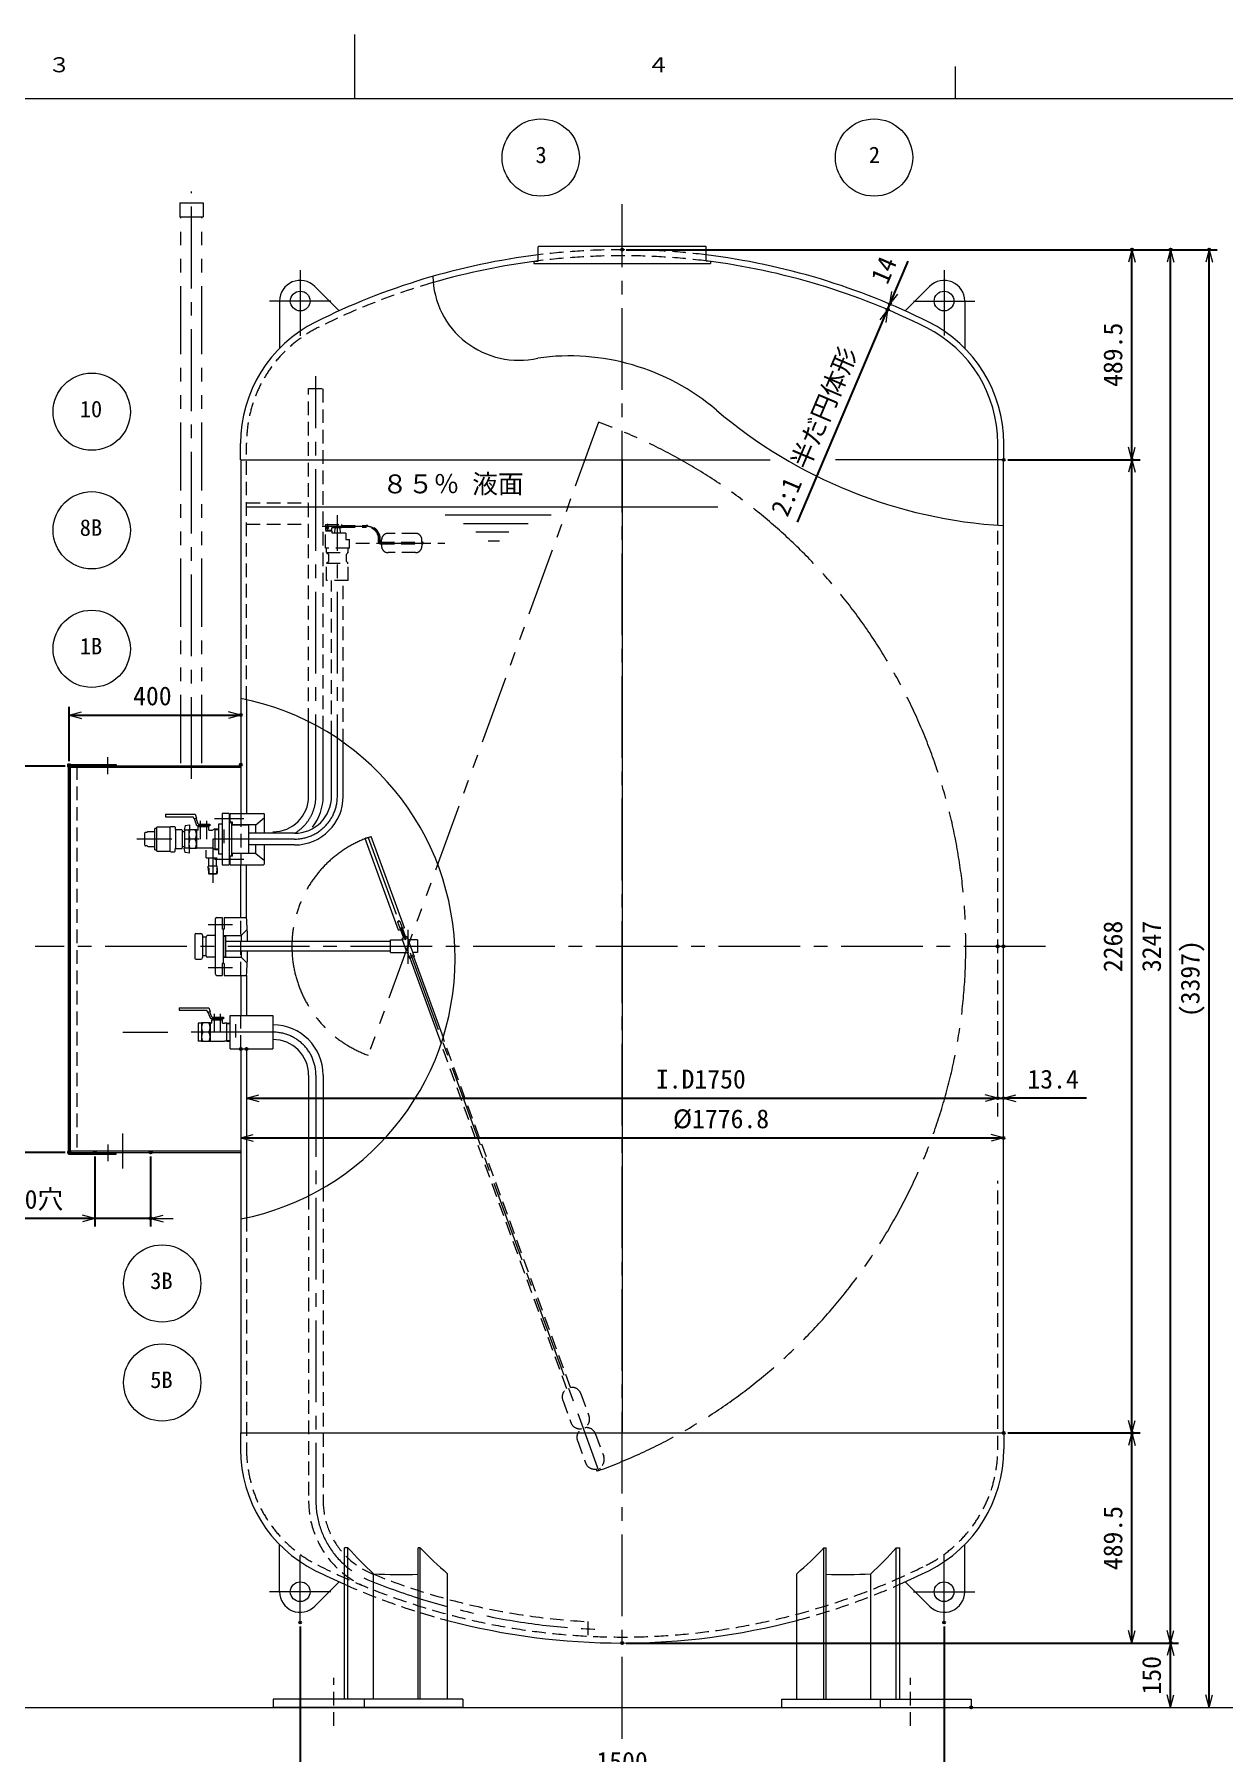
# Model space of a CAD drawing. Units: millimetres at full size. Extents: x -4358 to 4359, y -3075 to 3075.
# Drawn here: x -754 to 2017, y -929 to 3075 of the extents above; entities that cross this region are included whole.
import ezdxf
from ezdxf.enums import TextEntityAlignment as Align

# ---------------------------------------------------------------- set-up
doc = ezdxf.new("R2010")
doc.units = ezdxf.units.MM
doc.header["$LTSCALE"] = 10
doc.header["$PDMODE"] = 32
doc.header["$PDSIZE"] = 5
for name, pattern in [('USER1', [28.575, 19.05, -3.175, 3.175, -3.175]), ('USER2', [4.7625, 3.175, -1.5875]), ('USER3', [31.75, 15.875, -3.175, 3.175, -3.175, 3.175, -3.175])]:
    doc.linetypes.add(name, pattern=pattern)
for name, color, linetype, lineweight in [('0-0_0', 7, 'Continuous', 18), ('0-2_Line', 3, 'Continuous', 18), ('0-3_Center', 2, 'USER1', 18), ('0-4_Hidden', 3, 'USER2', 18), ('0-5_Phantom', 6, 'USER3', 18), ('0-8_Item', 7, 'Continuous', 18)]:
    doc.layers.add(name, color=color, linetype=linetype, lineweight=lineweight)
for name, color, linetype in [('0-1_Defpoints', 7, 'Continuous'), ('0-6_Text', 7, 'Continuous'), ('0-7_Size', 7, 'Continuous')]:
    doc.layers.add(name, color=color, linetype=linetype)
doc.styles.add('ＭＳ ゴシック', font='')
doc.styles.get('ＭＳ ゴシック').set_extended_font_data('MS Gothic')

# ---------------------------------------------------------------- blocks, each defined once
blk = doc.blocks.new('30a')
at = {"layer": '0-0_0'}
for q in [(-3500, 0), (-1931.9, 517.6), (-1931.9, -517.6)]:
    blk.add_line((0, 0), q, dxfattribs=at)
blk = doc.blocks.new('D56')
at = {"layer": '0-1_Defpoints'}
for p in [(3414.07, 4306.01), (3548.32, 4306.01), (3548.32, 3406.01)]:
    blk.add_point(p, dxfattribs=at)
at = {"layer": '0-7_Size'}
for p, q in [((3538.94, 4306.01), (3395.32, 4306.01)), ((3414.07, 3406.02), (3414.07, 4305.99)), ((3538.94, 3406.01), (3395.32, 3406.01))]:
    blk.add_line(p, q, dxfattribs=at)
at = {"layer": '0-7_Size', "xscale": 0.015, "yscale": 0.015}
for p, rotation in [((3414.07, 4306.01), 90), ((3414.07, 3406.01), 270)]:
    blk.add_blockref('30a', p, dxfattribs=dict(at, rotation=rotation))
at = {"layer": '0-7_Size', "style": 'ＭＳ ゴシック'}
blk.add_text('900', height=43.99, rotation=90, dxfattribs=at).set_placement((3404.7, 3811.01), align=Align.BOTTOM_LEFT)
blk = doc.blocks.new('D57')
at = {"layer": '0-1_Defpoints'}
for p in [(3948.32, 4425.18), (3548.32, 4308.51), (3948.32, 4309.41)]:
    blk.add_point(p, dxfattribs=at)
at = {"layer": '0-7_Size'}
for p, q in [((3548.32, 4317.88), (3548.32, 4443.93)), ((3548.33, 4425.18), (3948.3, 4425.18))]:
    blk.add_line(p, q, dxfattribs=at)
at = {"layer": '0-7_Size', "xscale": 0.015, "yscale": 0.015, "rotation": 180}
blk.add_blockref('30a', (3548.32, 4425.18), dxfattribs=at)
at = {"layer": '0-7_Size', "xscale": 0.015, "yscale": 0.015}
blk.add_blockref('30a', (3948.32, 4425.18), dxfattribs=at)
at = {"layer": '0-7_Size', "style": 'ＭＳ ゴシック'}
blk.add_text('400', height=43.99, dxfattribs=at).set_placement((3697.49, 4434.56), align=Align.BOTTOM_LEFT)
blk = doc.blocks.new('D59')
at = {"layer": '0-1_Defpoints'}
for p in [(3608.32, 3406.01), (3738.32, 3406.01), (3738.32, 3252.04)]:
    blk.add_point(p, dxfattribs=at)
at = {"layer": '0-7_Size'}
for p, q in [((3608.32, 3396.63), (3608.32, 3233.29)), ((3738.32, 3396.63), (3738.32, 3233.29)), ((3608.32, 3252.04), (3351.11, 3252.04)), ((3608.3, 3252.04), (3608.29, 3252.04)), ((3608.32, 3252.04), (3608.33, 3252.04)), ((3738.3, 3252.04), (3608.33, 3252.04)), ((3738.32, 3252.04), (3738.3, 3252.04)), ((3738.33, 3252.04), (3738.35, 3252.04))]:
    blk.add_line(p, q, dxfattribs=at)
at = {"layer": '0-7_Size', "xscale": 0.015, "yscale": 0.015}
blk.add_blockref('30a', (3608.32, 3252.04), dxfattribs=at)
at = {"layer": '0-7_Size', "xscale": 0.015, "yscale": 0.015, "rotation": 180}
blk.add_blockref('30a', (3738.32, 3252.04), dxfattribs=at)
at = {"layer": '0-7_Size', "style": 'ＭＳ ゴシック'}
blk.add_text('%%C130穴', height=43.99, dxfattribs=at).set_placement((3340.48, 3261.42), align=Align.BOTTOM_LEFT)
blk = doc.blocks.new('D60')
at = {"layer": '0-1_Defpoints'}
for p in [(5711.72, 3886.01), (3961.72, 3647.01), (5711.72, 3532.13)]:
    blk.add_point(p, dxfattribs=at)
at = {"layer": '0-7_Size'}
blk.add_line((3961.73, 3532.13), (5711.7, 3532.13), dxfattribs=at)
at = {"layer": '0-7_Size', "xscale": 0.015, "yscale": 0.015, "rotation": 180}
blk.add_blockref('30a', (3961.72, 3532.13), dxfattribs=at)
at = {"layer": '0-7_Size', "xscale": 0.015, "yscale": 0.015}
blk.add_blockref('30a', (5711.72, 3532.13), dxfattribs=at)
at = {"layer": '0-7_Size', "style": 'ＭＳ ゴシック'}
blk.add_text('I.D1750', height=43.99, dxfattribs=at).set_placement((4915.3, 3541.5), align=Align.BOTTOM_LEFT)
blk = doc.blocks.new('D61')
at = {"layer": '0-1_Defpoints'}
for p in [(5711.72, 3886.01), (5725.12, 3886.01), (5725.12, 3532.13)]:
    blk.add_point(p, dxfattribs=at)
at = {"layer": '0-7_Size'}
for p, q in [((5711.7, 3532.13), (5711.69, 3532.13)), ((5711.72, 3532.13), (5725.12, 3532.13)), ((5918.22, 3532.13), (5725.12, 3532.13)), ((5725.13, 3532.13), (5725.15, 3532.13))]:
    blk.add_line(p, q, dxfattribs=at)
at = {"layer": '0-7_Size', "xscale": 0.015, "yscale": 0.015}
blk.add_blockref('30a', (5711.72, 3532.13), dxfattribs=at)
at = {"layer": '0-7_Size', "xscale": 0.015, "yscale": 0.015, "rotation": 180}
blk.add_blockref('30a', (5725.12, 3532.13), dxfattribs=at)
at = {"layer": '0-7_Size', "style": 'ＭＳ ゴシック'}
blk.add_text('13.4', height=43.99, dxfattribs=at).set_placement((5780.85, 3541.5), align=Align.BOTTOM_LEFT)
blk = doc.blocks.new('D62')
at = {"layer": '0-1_Defpoints'}
for p in [(5725.12, 3886.01), (3948.32, 3647.01), (5725.12, 3439.61)]:
    blk.add_point(p, dxfattribs=at)
at = {"layer": '0-7_Size'}
blk.add_line((3948.33, 3439.61), (5725.1, 3439.61), dxfattribs=at)
at = {"layer": '0-7_Size', "xscale": 0.015, "yscale": 0.015, "rotation": 180}
blk.add_blockref('30a', (3948.32, 3439.61), dxfattribs=at)
at = {"layer": '0-7_Size', "xscale": 0.015, "yscale": 0.015}
blk.add_blockref('30a', (5725.12, 3439.61), dxfattribs=at)
at = {"layer": '0-7_Size', "style": 'ＭＳ ゴシック'}
blk.add_text('%%C1776.8', height=43.99, dxfattribs=at).set_placement((4955.17, 3448.98), align=Align.BOTTOM_LEFT)
blk = doc.blocks.new('D63')
at = {"layer": '0-1_Defpoints'}
for p in [(5725.72, 2752.01), (6024.39, 2752.01), (4836.72, 2262.51)]:
    blk.add_point(p, dxfattribs=at)
at = {"layer": '0-7_Size'}
for p, q in [((5735.09, 2752.01), (6043.14, 2752.01)), ((6024.39, 2262.52), (6024.39, 2751.99)), ((4846.09, 2262.51), (6043.14, 2262.51))]:
    blk.add_line(p, q, dxfattribs=at)
at = {"layer": '0-7_Size', "xscale": 0.015, "yscale": 0.015}
for p, rotation in [((6024.39, 2752.01), 90), ((6024.39, 2262.51), 270)]:
    blk.add_blockref('30a', p, dxfattribs=dict(at, rotation=rotation))
at = {"layer": '0-7_Size', "style": 'ＭＳ ゴシック'}
blk.add_text('489.5', height=43.99, rotation=90, dxfattribs=at).set_placement((6015.02, 2432.26), align=Align.BOTTOM_LEFT)
blk = doc.blocks.new('D64')
at = {"layer": '0-1_Defpoints'}
for p in [(5725.72, 5020.01), (6024.39, 5020.01), (5725.72, 2752.01)]:
    blk.add_point(p, dxfattribs=at)
at = {"layer": '0-7_Size'}
for p, q in [((5735.09, 5020.01), (6043.14, 5020.01)), ((6024.39, 2752.02), (6024.39, 5019.99)), ((5735.09, 2752.01), (6043.14, 2752.01))]:
    blk.add_line(p, q, dxfattribs=at)
at = {"layer": '0-7_Size', "xscale": 0.015, "yscale": 0.015}
for p, rotation in [((6024.39, 5020.01), 90), ((6024.39, 2752.01), 270)]:
    blk.add_blockref('30a', p, dxfattribs=dict(at, rotation=rotation))
at = {"layer": '0-7_Size', "style": 'ＭＳ ゴシック'}
blk.add_text('2268', height=43.99, rotation=90, dxfattribs=at).set_placement((6015.02, 3826.01), align=Align.BOTTOM_LEFT)
blk = doc.blocks.new('D65')
at = {"layer": '0-1_Defpoints'}
for p in [(4836.72, 5509.51), (6024.39, 5509.51), (5725.72, 5020.01)]:
    blk.add_point(p, dxfattribs=at)
at = {"layer": '0-7_Size'}
for p, q in [((4846.09, 5509.51), (6043.14, 5509.51)), ((6024.39, 5020.02), (6024.39, 5509.49)), ((5735.09, 5020.01), (6043.14, 5020.01))]:
    blk.add_line(p, q, dxfattribs=at)
at = {"layer": '0-7_Size', "xscale": 0.015, "yscale": 0.015}
for p, rotation in [((6024.39, 5509.51), 90), ((6024.39, 5020.01), 270)]:
    blk.add_blockref('30a', p, dxfattribs=dict(at, rotation=rotation))
at = {"layer": '0-7_Size', "style": 'ＭＳ ゴシック'}
blk.add_text('489.5', height=43.99, rotation=90, dxfattribs=at).set_placement((6015.02, 5189.76), align=Align.BOTTOM_LEFT)
blk = doc.blocks.new('D66')
at = {"layer": '0-1_Defpoints'}
for p in [(4836.72, 2262.51), (6114.39, 2262.51), (5649.89, 2112.51)]:
    blk.add_point(p, dxfattribs=at)
at = {"layer": '0-7_Size'}
for p, q in [((4846.09, 2262.51), (6133.14, 2262.51)), ((6114.39, 2112.52), (6114.39, 2262.49))]:
    blk.add_line(p, q, dxfattribs=at)
at = {"layer": '0-7_Size', "xscale": 0.015, "yscale": 0.015}
for p, rotation in [((6114.39, 2262.51), 90), ((6114.39, 2112.51), 270)]:
    blk.add_blockref('30a', p, dxfattribs=dict(at, rotation=rotation))
at = {"layer": '0-7_Size', "style": 'ＭＳ ゴシック'}
blk.add_text('150', height=43.99, rotation=90, dxfattribs=at).set_placement((6105.02, 2142.51), align=Align.BOTTOM_LEFT)
blk = doc.blocks.new('D67')
at = {"layer": '0-1_Defpoints'}
for p in [(4836.72, 5509.51), (6114.39, 5509.51), (4836.72, 2262.51)]:
    blk.add_point(p, dxfattribs=at)
at = {"layer": '0-7_Size'}
for p, q in [((4846.09, 5509.51), (6133.14, 5509.51)), ((6114.39, 2262.52), (6114.39, 5509.49)), ((4846.09, 2262.51), (6133.14, 2262.51))]:
    blk.add_line(p, q, dxfattribs=at)
at = {"layer": '0-7_Size', "xscale": 0.015, "yscale": 0.015}
for p, rotation in [((6114.39, 5509.51), 90), ((6114.39, 2262.51), 270)]:
    blk.add_blockref('30a', p, dxfattribs=dict(at, rotation=rotation))
at = {"layer": '0-7_Size', "style": 'ＭＳ ゴシック'}
blk.add_text('3247', height=43.99, rotation=90, dxfattribs=at).set_placement((6105.02, 3826.01), align=Align.BOTTOM_LEFT)
blk = doc.blocks.new('D68')
at = {"layer": '0-1_Defpoints'}
for p in [(4836.72, 5509.51), (6204.39, 5509.51), (5649.89, 2112.51)]:
    blk.add_point(p, dxfattribs=at)
at = {"layer": '0-7_Size'}
for p, q in [((4846.09, 5509.51), (6223.14, 5509.51)), ((6204.39, 2112.52), (6204.39, 5509.49))]:
    blk.add_line(p, q, dxfattribs=at)
at = {"layer": '0-7_Size', "xscale": 0.015, "yscale": 0.015}
for p, rotation in [((6204.39, 5509.51), 90), ((6204.39, 2112.51), 270)]:
    blk.add_blockref('30a', p, dxfattribs=dict(at, rotation=rotation))
at = {"layer": '0-7_Size', "style": 'ＭＳ ゴシック'}
blk.add_text('(3397)', height=43.99, rotation=90, dxfattribs=at).set_placement((6195.02, 3721.01), align=Align.BOTTOM_LEFT)
blk = doc.blocks.new('D69')
at = {"layer": '0-1_Defpoints'}
for p in [(5455.2, 5369.68), (5460.67, 5382.56), (5460.67, 5382.56)]:
    blk.add_point(p, dxfattribs=at)
at = {"layer": '0-7_Size'}
for p, q in [((5460.67, 5382.58), (5503.3, 5482.99)), ((5455.19, 5369.66), (5455.19, 5369.65)), ((5455.2, 5369.68), (5460.67, 5382.56))]:
    blk.add_line(p, q, dxfattribs=at)
at = {"layer": '0-7_Size', "xscale": 0.015, "yscale": 0.015}
for p, rotation in [((5460.67, 5382.56), 247), ((5455.2, 5369.68), 67)]:
    blk.add_blockref('30a', p, dxfattribs=dict(at, rotation=rotation))
at = {"layer": '0-7_Size', "style": 'ＭＳ ゴシック'}
blk.add_text('14', height=43.99, rotation=67, dxfattribs=at).set_placement((5466.78, 5420.95), align=Align.BOTTOM_LEFT)
blk = doc.blocks.new('D70')
at = {"layer": '0-1_Defpoints'}
for p in [(4086.72, 2310.43), (5586.72, 2310.43), (5586.72, 1942.43)]:
    blk.add_point(p, dxfattribs=at)
at = {"layer": '0-7_Size'}
for p, q in [((4086.72, 2301.05), (4086.72, 1923.68)), ((5586.72, 2301.05), (5586.72, 1923.68)), ((4086.73, 1942.43), (5586.7, 1942.43))]:
    blk.add_line(p, q, dxfattribs=at)
at = {"layer": '0-7_Size', "xscale": 0.015, "yscale": 0.015, "rotation": 180}
blk.add_blockref('30a', (4086.72, 1942.43), dxfattribs=at)
at = {"layer": '0-7_Size', "xscale": 0.015, "yscale": 0.015}
blk.add_blockref('30a', (5586.72, 1942.43), dxfattribs=at)
at = {"layer": '0-7_Size', "style": 'ＭＳ ゴシック'}
blk.add_text('1500', height=43.99, dxfattribs=at).set_placement((4776.72, 1951.8), align=Align.BOTTOM_LEFT)
blk = doc.blocks.new('U42')
at = {"layer": '0-7_Size'}
blk.add_line((-14.1964, -33.4446), (0, 0), dxfattribs=at)
at = {"layer": '0-7_Size', "style": 'ＭＳ ゴシック'}
blk.add_text('2:1 半だ円体形', height=2.933, rotation=67, dxfattribs=at).set_placement((-14.9328, -33.132), align=Align.BOTTOM_LEFT)

msp = doc.modelspace()

# ---------------------------------------------------------------- linework, layer by layer
at = {"layer": '0-0_0', "color": 4}
for p, q in [((-7.5, 3075), (-7.5, 2925)), ((1392.5, 2925), (1392.5, 3000)), ((4192.5, 2925), (-4207.5, 2925))]:
    msp.add_line(p, q, dxfattribs=at)
at = {"layer": '0-2_Line'}
for p, q in [((419.61, 2579.69), (421.61, 2581.69)), ((419.61, 2546.69), (419.61, 2579.69)), ((421.61, 2581.69), (809.61, 2581.69)), ((811.61, 2579.69), (809.61, 2581.69)), ((811.61, 2546.69), (811.61, 2579.69)), ((409.61, 2545.69), (419.61, 2546.69)), ((409.61, 2545.69), (409.61, 2540.69)), ((409.61, 2540.69), (821.61, 2540.69)), ((821.61, 2545.69), (811.61, 2546.69)), ((821.61, 2545.69), (821.61, 2540.69)), ((-100.45, 2487.54), (-43.63, 2430.72)), ((1331.67, 2487.54), (1274.85, 2430.72)), ((-182.39, 2453.6), (-182.39, 2343.67)), ((1413.61, 2453.6), (1413.61, 2343.67)), ((-273.39, 2083.65), (-273.39, 2121.7)), ((-273.39, 2083.65), (960.18, 2083.65)), ((-272.79, 2083.65), (-272.79, 1259.65)), ((615.61, 2083.65), (615.61, -184.35)), ((1504.61, 2083.65), (1112.43, 2083.65)), ((1490.61, 1930.99), (1490.61, 2121.7)), ((1504.01, -184.35), (1504.01, 2083.65)), ((1504.61, 2083.65), (1504.61, 2121.7)), ((-259.39, 1524.53), (-259.39, 1259.65)), ((-114.79, 1299.65), (-114.79, 1473.4)), ((-80.79, 1299.65), (-80.79, 1455.02)), ((-674.39, 1373.75), (-562.79, 1373.75)), ((-674.39, 465.55), (-674.39, 1373.75)), ((-672.79, 1372.15), (-562.79, 1372.15)), ((-672.79, 467.15), (-672.79, 1372.15)), ((-272.79, 1369.65), (-672.79, 1369.65)), ((-272.79, 1366.45), (-669.59, 1366.45)), ((-669.59, 472.85), (-669.59, 1366.45)), ((-654.39, 1369.65), (-654.39, 1372.15)), ((-562.79, 1373.75), (-562.79, 1372.15)), ((-672.79, 1349.65), (-669.59, 1349.65)), ((-448.09, 1257.65), (-448.09, 1251.65)), ((-448.09, 1257.65), (-379.4, 1257.65)), ((-448.09, 1251.65), (-383.6, 1251.65)), ((-381.73, 1246.51), (-383.6, 1251.65)), ((-376.09, 1248.57), (-381.73, 1246.51)), ((-374.89, 1230.65), (-380.79, 1246.86)), ((-379.4, 1257.65), (-376.09, 1248.57)), ((-372.09, 1234.65), (-377.03, 1248.22)), ((-402.43, 1231.1), (-404.72, 1220.57)), ((-394.09, 1220.65), (-404.09, 1220.65)), ((-404.09, 1220.65), (-404.09, 1178.65)), ((-402.43, 1231.1), (-392.09, 1232.65)), ((-392.09, 1232.65), (-392.09, 1222.57)), ((-372.09, 1220.65), (-376.09, 1220.65)), ((-345.09, 1230.65), (-374.89, 1230.65)), ((-372.09, 1234.65), (-345.09, 1234.65)), ((-347.09, 1220.65), (-347.09, 1228.65)), ((-347.09, 1220.65), (-338.62, 1220.65)), ((-345.09, 1234.65), (-345.09, 1230.65)), ((-333.09, 1223.84), (-338.62, 1220.65)), ((-333.09, 1223.84), (-324.79, 1223.55)), ((-333.09, 1223.84), (-333.09, 1175.46)), ((-402.43, 1168.21), (-404.7, 1178.65)), ((-394.09, 1178.65), (-404.09, 1178.65)), ((-392.09, 1166.65), (-402.43, 1168.21)), ((-392.09, 1166.65), (-392.09, 1175.81)), ((-378.99, 1199.65), (-391.19, 1199.65)), ((-338.62, 1178.65), (-376.09, 1178.65)), ((-353.09, 1155.65), (-353.09, 1173.65)), ((-333.09, 1175.46), (-338.62, 1178.65)), ((-333.09, 1175.46), (-324.79, 1175.75)), ((-353.09, 1155.65), (-327.79, 1155.65)), ((-327.44, 1136.65), (-348.74, 1136.65)), ((-348.74, 1131.81), (-348.74, 1136.65)), ((-348.74, 1131.81), (-348.32, 1119.65)), ((-347.09, 1136.65), (-347.09, 1155.65)), ((-329.09, 1136.65), (-329.09, 1155.65)), ((-327.44, 1131.81), (-327.86, 1119.65)), ((-327.44, 1131.81), (-327.44, 1136.65)), ((-272.79, 1017.15), (-272.79, 1139.65)), ((-259.39, 1017.15), (-259.39, 1139.65)), ((-348.32, 1119.65), (-327.86, 1119.65)), ((-347.12, 1118.65), (-348.32, 1119.65)), ((-347.12, 1118.65), (-329.06, 1118.65)), ((-329.06, 1118.65), (-327.86, 1119.65)), ((-331.78, 885.15), (-331.78, 1014.15)), ((-328.78, 1017.15), (-315.78, 1017.15)), ((-315.78, 1017.15), (-315.78, 989.65)), ((-311.78, 1017.15), (-259.39, 1017.15)), ((-311.78, 1017.15), (-311.78, 989.65)), ((-379.78, 977.65), (-379.78, 921.65)), ((-377.78, 979.65), (-365.78, 979.65)), ((-361.78, 975.65), (-361.78, 923.65)), ((-361.78, 971.65), (-353.78, 971.65)), ((-353.78, 927.65), (-353.78, 971.65)), ((-331.78, 974.65), (-350.78, 974.65)), ((-311.78, 989.65), (-315.78, 989.65)), ((-313.78, 989.65), (-313.78, 909.65)), ((-313.78, 975.65), (-312.78, 974.65)), ((-313.78, 973.65), (-308.78, 973.65)), ((-312.78, 974.65), (-271.78, 974.65)), ((-312.78, 974.65), (-312.78, 924.65)), ((-307.78, 926.65), (-307.78, 972.65)), ((-271.78, 974.65), (-257.66, 988.78)), ((-271.78, 974.65), (-271.78, 960.65)), ((76.22, 964.65), (101.48, 964.65)), ((76.22, 935.65), (76.22, 964.65)), ((139.22, 964.65), (118.79, 964.65)), ((139.22, 964.65), (139.22, 935.65)), ((-353.78, 927.65), (-361.78, 927.65)), ((-331.78, 924.65), (-350.78, 924.65)), ((-313.78, 925.65), (-308.78, 925.65)), ((-313.78, 923.65), (-312.78, 924.65)), ((-312.78, 924.65), (-271.78, 924.65)), ((76.22, 960.65), (-307.78, 960.65)), ((76.22, 938.65), (-307.78, 938.65)), ((-271.78, 938.65), (-271.78, 924.65)), ((-271.78, 924.65), (-257.66, 910.53)), ((76.22, 935.65), (114.5, 935.65)), ((139.22, 935.65), (129.09, 935.65)), ((-377.78, 919.65), (-365.78, 919.65)), ((-328.78, 882.15), (-315.78, 882.15)), ((-311.78, 909.65), (-315.78, 909.65)), ((-315.78, 909.65), (-315.78, 882.15)), ((-311.78, 909.65), (-311.78, 882.15)), ((-311.78, 882.15), (-259.39, 882.15)), ((-272.79, 882.15), (-272.79, 788.65)), ((-259.39, 882.15), (-259.39, 788.65)), ((-416.09, 806.65), (-347.4, 806.65)), ((-416.09, 806.65), (-416.09, 800.65)), ((-347.4, 806.65), (-344.09, 797.57)), ((-416.09, 800.65), (-351.6, 800.65)), ((-372.09, 770.65), (-372.09, 728.65)), ((-364.09, 770.65), (-372.09, 770.65)), ((-364.09, 771.3), (-364.09, 728)), ((-344.09, 771.3), (-364.09, 771.3)), ((-342.89, 780.65), (-348.79, 795.86)), ((-340.09, 784.65), (-345.03, 797.22)), ((-344.09, 771.3), (-344.09, 728)), ((-340.09, 770.65), (-344.09, 770.65)), ((-313.09, 780.65), (-342.89, 780.65)), ((-340.09, 784.65), (-313.09, 784.65)), ((-340.09, 778.65), (-315.09, 778.65)), ((-340.09, 770.65), (-340.09, 778.65)), ((-315.09, 770.65), (-315.09, 778.65)), ((-315.09, 770.65), (-310.62, 770.65)), ((-313.09, 784.65), (-313.09, 780.65)), ((-305.09, 770.86), (-310.62, 770.65)), ((-305.09, 770.86), (-297.79, 770.61)), ((-305.09, 728.44), (-305.09, 770.86)), ((-297.79, 788.65), (-197.79, 788.65)), ((-297.79, 710.65), (-297.79, 788.65)), ((-197.79, 788.65), (-197.79, 710.65)), ((-364.09, 728.65), (-372.09, 728.65)), ((-344.09, 728), (-364.09, 728)), ((-346.99, 749.65), (-361.19, 749.65)), ((-344.09, 728.65), (-310.62, 728.65)), ((-305.09, 728.44), (-310.62, 728.65)), ((-305.09, 728.44), (-297.79, 728.7)), ((-297.79, 710.65), (-197.79, 710.65)), ((-272.79, 710.65), (-272.79, -184.35)), ((-259.39, 710.65), (-259.39, 317.23)), ((-114.79, 649.65), (-114.79, 368.36)), ((-80.79, 649.65), (-80.79, 386.74)), ((-672.79, 489.65), (-669.59, 489.65)), ((-674.39, 465.55), (-562.79, 465.55)), ((-672.79, 469.65), (-587.79, 469.65)), ((-672.79, 467.15), (-562.79, 467.15)), ((-669.59, 472.85), (-587.79, 472.85)), ((-654.39, 469.65), (-654.39, 467.15)), ((-612.79, 472.85), (-612.79, 469.65)), ((-587.79, 469.65), (-507.79, 469.65)), ((-562.79, 465.55), (-562.79, 467.15)), ((-507.79, 469.65), (-272.79, 469.65)), ((-482.79, 472.85), (-482.79, 469.65)), ((-273.39, -184.35), (1504.61, -184.35)), ((-273.39, -184.35), (-273.39, -222.4)), ((1504.61, -184.35), (1504.61, -222.4)), ((-182.39, -554.29), (-182.39, -444.37)), ((-31.39, -804.85), (-31.39, -452.2)), ((-23.08, -452.2), (-31.39, -452.2)), ((-23.08, -804.85), (-23.08, -452.2)), ((140.59, -804.85), (140.59, -452.2)), ((145.38, -452.2), (140.59, -452.2)), ((145.38, -804.85), (145.38, -452.2)), ((1085.84, -804.85), (1085.84, -452.2)), ((1085.84, -452.2), (1090.63, -452.2)), ((1090.63, -804.85), (1090.63, -452.2)), ((1254.3, -804.85), (1254.3, -452.2)), ((1254.3, -452.2), (1262.61, -452.2)), ((1262.61, -804.85), (1262.61, -452.2)), ((1413.61, -554.29), (1413.61, -444.37)), ((36.16, -804.85), (36.16, -512.25)), ((209.02, -804.85), (209.02, -512.25)), ((1022.2, -804.85), (1022.2, -512.25)), ((1195.06, -804.85), (1195.06, -512.25)), ((-100.45, -588.23), (-43.63, -531.42)), ((1331.67, -588.23), (1274.85, -531.42)), ((244.38, -804.85), (-197.56, -804.85)), ((-197.56, -804.85), (-197.56, -823.85)), ((14.57, -804.85), (14.57, -823.85)), ((986.84, -804.85), (1428.78, -804.85)), ((1216.65, -804.85), (1216.65, -823.85)), ((1428.78, -804.85), (1428.78, -823.85))]:
    msp.add_line(p, q, dxfattribs=at)
at = {"layer": '0-2_Line', "color": 4}
for p, q in [((-259.39, 1974.15), (838.46, 1974.15)), ((450.46, 1954.6), (203.47, 1954.6)), ((396.9, 1934.6), (245.8, 1934.6)), ((351.52, 1914.6), (274.78, 1914.6)), ((303.75, 1894.6), (329.68, 1894.6)), ((-496.09, 1185.15), (-496.09, 1214.15)), ((-473.09, 1174.75), (-473.09, 1224.55)), ((-468.09, 1224.55), (-473.09, 1224.55)), ((-468.09, 1171.65), (-468.09, 1227.65)), ((-437.59, 1227.65), (-468.09, 1227.65)), ((-425.09, 1222.65), (-425.59, 1222.65)), ((-425.09, 1222.65), (-425.09, 1176.65)), ((-425.09, 1220.15), (-423.93, 1222.16)), ((-423.93, 1222.15), (-410.24, 1222.15)), ((-409.09, 1217.65), (-404.09, 1217.65)), ((-333.09, 1222.36), (-324.79, 1222.07)), ((16.83, 1200.79), (30.92, 1205.94)), ((108.55, 992.63), (30.92, 1205.94)), ((-489.09, 1182.15), (-473.09, 1182.15)), ((-473.09, 1174.75), (-468.09, 1174.75)), ((-468.09, 1171.65), (-437.59, 1171.65)), ((-425.09, 1176.65), (-425.59, 1176.65)), ((-423.93, 1177.15), (-425.09, 1179.15)), ((-410.24, 1177.15), (-423.93, 1177.15)), ((-409.09, 1179.15), (-410.25, 1177.15)), ((-404.09, 1181.65), (-409.09, 1181.65)), ((-333.09, 1176.94), (-324.79, 1177.23)), ((94.47, 987.48), (16.83, 1200.79)), ((-347.58, 1131.81), (-348.74, 1133.82)), ((-347.58, 1131.81), (-347.12, 1118.65)), ((-328.6, 1131.81), (-329.06, 1118.65)), ((-328.6, 1131.81), (-327.44, 1133.82)), ((92.67, 1007.05), (94.52, 1009.27)), ((92.67, 1007.05), (97.36, 1008.77)), ((92.67, 1007.05), (106.34, 969.46)), ((97.36, 1008.77), (94.52, 1009.27)), ((97.36, 1008.77), (111.04, 971.17)), ((94.47, 987.48), (99.16, 989.2)), ((108.55, 992.63), (103.86, 990.92)), ((114.1, 972.29), (130.86, 926.24)), ((112.88, 942), (111.95, 941.66)), ((113.55, 940.16), (112.88, 942)), ((113.55, 940.16), (115.39, 940.83)), ((117.62, 934.72), (115.39, 940.83)), ((115.78, 934.05), (117.62, 934.72)), ((115.78, 934.05), (120.05, 922.31)), ((118.69, 926.06), (129.49, 930.01)), ((130.86, 926.24), (120.05, 922.31)), ((121.23, 922.74), (193.91, 723.04)), ((129.68, 925.82), (198.43, 736.94)), ((-297.79, 769.13), (-305.09, 769.38)), ((-305.09, 729.92), (-297.79, 730.18))]:
    msp.add_line(p, q, dxfattribs=at)
at = {"layer": '0-2_Line', "color": 6}
for p, q in [((-61.39, 1299.65), (-61.39, 1443.26)), ((-34.19, 1299.65), (-34.19, 1425.04)), ((-299.79, 1259.65), (-315.79, 1259.65)), ((-315.79, 1259.65), (-315.79, 1139.65)), ((-299.79, 1259.65), (-299.79, 1139.65)), ((-315.79, 1234.65), (-324.79, 1234.65)), ((-324.79, 1234.65), (-324.79, 1164.65)), ((-299.79, 1238.65), (-294.79, 1238.65)), ((-294.79, 1238.65), (-294.79, 1160.65)), ((-294.79, 1232.65), (-254.79, 1232.65)), ((-254.79, 1232.65), (-254.79, 1166.65)), ((-147.79, 1213.25), (-254.79, 1213.25)), ((-315.79, 1164.65), (-324.79, 1164.65)), ((-294.79, 1166.65), (-254.79, 1166.65)), ((-147.79, 1186.05), (-254.79, 1186.05)), ((-315.79, 1139.65), (-299.79, 1139.65)), ((-299.79, 1160.65), (-294.79, 1160.65))]:
    msp.add_line(p, q, dxfattribs=at)
at = {"layer": '0-2_Line', "color": 7}
for p, q in [((-297.79, 1239.15), (-297.79, 1259.65)), ((-297.79, 1259.65), (-219.79, 1259.65)), ((-237.79, 1233.15), (-217.79, 1249.65)), ((-217.79, 1257.65), (-219.79, 1259.65)), ((-217.79, 1213.25), (-217.79, 1257.65)), ((-291.79, 1239.15), (-297.79, 1239.15)), ((-291.79, 1233.15), (-291.79, 1239.15)), ((-237.79, 1233.15), (-291.79, 1233.15)), ((-237.79, 1213.25), (-237.79, 1233.15)), ((-237.79, 1166.15), (-291.79, 1166.15)), ((-291.79, 1160.15), (-291.79, 1166.15)), ((-237.79, 1166.15), (-237.79, 1186.05)), ((-237.79, 1166.15), (-217.79, 1149.65)), ((-217.79, 1141.65), (-217.79, 1186.05)), ((-297.79, 1139.65), (-297.79, 1160.15)), ((-291.79, 1160.15), (-297.79, 1160.15)), ((-297.79, 1139.65), (-219.79, 1139.65)), ((-217.79, 1141.65), (-219.79, 1139.65)), ((-547.79, 749.65), (-442.79, 749.65)), ((-3993.8, -823.85), (2180.8, -823.85))]:
    msp.add_line(p, q, dxfattribs=at)
at = {"layer": '0-2_Line', "color": 4}
for points in [[(-494.59, 1215.65), (-490.59, 1215.65), (-489.09, 1217.15), (-473.09, 1217.15)], [(-437.59, 1171.65), (-437.59, 1227.65), (-436.09, 1229.15), (-427.09, 1229.15), (-425.59, 1227.65), (-425.59, 1222.65)], [(-410.25, 1222.16), (-409.09, 1220.15), (-409.09, 1179.15)], [(-489.09, 1182.15), (-490.59, 1183.65), (-494.59, 1183.65)], [(-437.59, 1171.65), (-436.09, 1170.15), (-427.09, 1170.15), (-425.59, 1171.65), (-425.59, 1176.65)], [(114.1, 972.29), (102.35, 968.01), (111.95, 941.66)]]:
    msp.add_lwpolyline(points, dxfattribs=at)
at = {"layer": '0-2_Line'}
for points in [[(-376.09, 1221.3), (-376.09, 1178), (-394.09, 1178)], [(-376.09, 1221.3), (-394.09, 1221.3), (-394.09, 1178)], [(-372.09, 1220.65), (-372.09, 1228.65), (-347.09, 1228.65)], [(-344.09, 797.57), (-349.73, 795.51), (-351.6, 800.65)], [(-587.79, 472.85), (-507.79, 472.85), (-272.79, 472.85)], [(244.38, -804.85), (244.38, -823.85), (-197.56, -823.85)], [(986.84, -804.85), (986.84, -823.85), (1428.78, -823.85)]]:
    msp.add_lwpolyline(points, dxfattribs=at)
for centre in [(-134.39, 2453.6), (1365.61, 2453.6), (-134.39, -554.29), (1365.61, -554.29)]:
    msp.add_circle(centre, 23, dxfattribs=at)
at = {"layer": '0-2_Line', "color": 4}
for centre, radius in [((109.86, 967.02), 1), ((116.22, 949.65), 2)]:
    msp.add_circle(centre, radius, dxfattribs=at)
at = {"layer": '0-2_Line'}
for centre, radius, start, end in [((615.61, 976.28), 1596.88, 97.05025, 116.5676), ((615.61, 976.28), 1582.88, 97.11292, 106.15136), ((615.61, 976.28), 1596.88, 63.4324, 82.94975), ((615.61, 976.28), 1582.88, 63.4324, 82.88708), ((-134.39, 2453.6), 48, 45, 180), ((374.7, 2515.9), 200.34, 181.40144, 282.76785), ((1365.61, 2453.6), 48, 0, 135), ((42.84, 2121.7), 316.23, 116.5676, 180), ((1188.39, 2121.7), 316.23, 0, 63.4324), ((1188.39, 2121.7), 302.23, 0, 63.4324), ((492.23, 1796.39), 529.23, 49.61461, 97.95659), ((1571.41, 3062.56), 1134.45, 229.5328, 266.5942), ((-391.5, 920.88), 617.94, 281.07617, 78.92383), ((-197.79, 1299.65), 83, 270, 0), ((-197.79, 1299.65), 117, 321.79816, 0), ((-372.44, 1210.48), 21.65, 150, 210), ((-397.74, 1210.48), 21.65, 330, 30), ((-372.44, 1188.83), 21.65, 150, 210), ((-397.74, 1188.83), 21.65, 330, 30), ((-328.78, 1014.15), 3, 90, 180), ((-1131.78, 949.65), 875, 0.72031, 4.42436), ((-377.78, 977.65), 2, 90, 180), ((-365.78, 975.65), 4, 0, 90), ((-350.78, 971.65), 3, 90, 180), ((-308.78, 972.65), 1, 0, 90), ((-377.78, 921.65), 2, 180, 270), ((-365.78, 923.65), 4, 270, 0), ((-350.78, 927.65), 3, 180, 270), ((-308.78, 926.65), 1, 270, 0), ((-1131.78, 949.65), 875, 355.57564, 359.27969), ((-328.78, 885.15), 3, 180, 270), ((-342.44, 760.48), 21.65, 150, 210), ((-365.74, 760.48), 21.65, 330, 30), ((-197.79, 649.65), 117, 0, 90), ((-342.44, 738.83), 21.65, 150, 210), ((-365.74, 738.83), 21.65, 330, 30), ((-197.79, 649.65), 83, 0, 90), ((42.84, -222.4), 316.23, 180, 243.4324), ((1188.39, -222.4), 316.23, 296.5676, 0), ((593.83, 97.21), 826.1, 221.68796, 227.54061), ((738.72, 112.93), 819.4, 223.60522, 229.72604), ((492.5, 112.93), 819.4, 310.27396, 316.39478), ((637.39, 97.21), 826.1, 312.45939, 318.31204), ((615.61, 923.03), 1596.88, 243.4324, 246.09834), ((95.54, 298.38), 812.8, 265.81021, 273.17721), ((1135.68, 298.38), 812.8, 266.82279, 274.18979), ((615.61, 923.03), 1596.88, 293.90166, 296.5676), ((-134.39, -554.29), 48, 180, 315), ((1365.61, -554.29), 48, 225, 0), ((615.61, 923.03), 1596.88, 255.2493, 284.7507)]:
    msp.add_arc(centre, radius, start, end, dxfattribs=at)
at = {"layer": '0-2_Line', "color": 6}
for radius in [86.4, 113.6]:
    msp.add_arc((-147.79, 1299.65), radius, 270, 0, dxfattribs=at)
at = {"layer": '0-2_Line', "color": 4}
for centre, start, end in [((-494.59, 1214.15), 90, 180), ((-494.59, 1185.15), 180, 270)]:
    msp.add_arc(centre, 1.5, start, end, dxfattribs=at)
at = {"layer": '0-3_Center', "color": 7}
msp.add_line((-387.79, 1340.02), (-387.79, 2709.15), dxfattribs=at)
at = {"layer": '0-3_Center'}
for p, q in [((615.61, -896.85), (615.61, 2679.29)), ((-134.39, 2525.23), (-134.39, 2372.36)), ((1365.61, 2525.23), (1365.61, 2372.88)), ((-62.75, 2453.6), (-206.02, 2453.6)), ((1293.98, 2453.6), (1437.25, 2453.6)), ((-97.79, 1299.65), (-97.79, 2278.53)), ((-582.79, 1351.13), (-582.79, 1390.59)), ((-367.09, 1242.12), (-367.09, 1199.65)), ((-352.09, 1199.65), (-352.09, 1242.12)), ((-338.09, 1199.65), (-338.09, 1097.39)), ((-292.04, 999.65), (-349.1, 999.65)), ((116.22, 988.26), (116.22, 908.71)), ((1601.99, 949.65), (-751.43, 949.65)), ((-292.04, 899.65), (-349.1, 899.65)), ((-335.09, 792.12), (-335.09, 749.65)), ((-320.09, 749.65), (-320.09, 792.12)), ((-197.79, 749.65), (-401.74, 749.65)), ((-97.79, 649.65), (-97.79, -342.69)), ((-582.79, 488.17), (-582.79, 448.71)), ((-547.79, 432.12), (-547.79, 513.58)), ((-134.39, -625.93), (-134.39, -470.2)), ((1365.61, -625.93), (1365.61, -468.89)), ((-62.75, -554.29), (-206.02, -554.29)), ((1293.98, -554.29), (1437.25, -554.29))]:
    msp.add_line(p, q, dxfattribs=at)
at = {"layer": '0-3_Center', "color": 6}
for p, q in [((-82.87, 1928.65), (20.21, 1928.65)), ((-70.79, 1934.04), (-70.79, 1916.27)), ((-47.79, 1299.65), (-47.79, 1954.84)), ((50.21, 1892.65), (50.21, 1898.65)), ((53.21, 1889.65), (167.69, 1889.65)), ((-265.4, 1247.15), (-334.17, 1247.15)), ((-147.79, 1199.65), (-515.23, 1199.65)), ((-265.4, 1152.15), (-334.17, 1152.15))]:
    msp.add_line(p, q, dxfattribs=at)
at = {"layer": '0-3_Center', "color": 4}
for p, q in [((23.87, 1203.37), (560.84, -271.95)), ((114.14, 968.59), (105.38, 965.38))]:
    msp.add_line(p, q, dxfattribs=at)
for radius, start, end in [(1300, 290, 70), (270, 110, 250)]:
    msp.add_arc((116.22, 949.65), radius, start, end, dxfattribs=at)
at = {"layer": '0-3_Center', "color": 6}
for centre, radius, start, end in [((20.21, 1898.65), 30, 0, 90), ((53.21, 1892.65), 3, 180, 270), ((-147.79, 1299.65), 100, 270, 0)]:
    msp.add_arc(centre, radius, start, end, dxfattribs=at)
at = {"layer": '0-3_Center'}
for centre, radius, start, end in [((-197.79, 1299.65), 100, 302.19725, 0), ((-197.79, 649.65), 100, 0, 90), ((102.21, -342.69), 200, 180, 247.92152), ((615.61, 923.03), 1565.88, 247.92152, 267.88508)]:
    msp.add_arc(centre, radius, start, end, dxfattribs=at)
at = {"layer": '0-4_Hidden'}
for p, q in [((-114.79, 1473.4), (-114.79, 2249.65)), ((-114.79, 2249.65), (-80.79, 2249.65)), ((-80.79, 1455.02), (-80.79, 2249.65)), ((-259.39, 1524.53), (-259.39, 2121.7)), ((-259.39, 1983.65), (-114.79, 1983.65)), ((-259.39, 1933.65), (-114.79, 1933.65)), ((1490.61, 552.84), (1490.61, 1930.99)), ((-654.39, 1369.65), (-654.39, 469.65)), ((-272.79, 1259.65), (-272.79, 1139.65)), ((-312.09, 1221.63), (-312.09, 1177.67)), ((-272.79, 882.15), (-272.79, 1017.15)), ((-285.09, 768.68), (-285.09, 730.62)), ((-272.79, 710.65), (-272.79, 788.65)), ((1490.61, -222.4), (1490.61, 403.4)), ((-114.79, 368.36), (-114.79, -342.69)), ((-80.79, 386.74), (-80.79, -342.69)), ((-259.39, 317.23), (-259.39, -222.4)), ((535.61, -623.78), (535.61, -657.79))]:
    msp.add_line(p, q, dxfattribs=at)
at = {"layer": '0-4_Hidden', "color": 6}
for p, q in [((-75.79, 1932.65), (-37.79, 1932.65)), ((-75.79, 1932.65), (-75.79, 1919.65)), ((-37.79, 1924.65), (-60.79, 1924.65)), ((-60.79, 1919.65), (-60.79, 1924.65)), ((-52.79, 1924.65), (-55.29, 1912.65)), ((-42.79, 1924.65), (-40.29, 1912.65)), ((-37.79, 1932.65), (-37.79, 1924.65)), ((-37.79, 1930.65), (20.21, 1930.65)), ((-37.79, 1926.65), (20.21, 1926.65)), ((-75.79, 1919.65), (-60.79, 1919.65)), ((-75.79, 1877.65), (-75.79, 1917.65)), ((-27.79, 1912.65), (-60.79, 1912.65)), ((-27.79, 1912.65), (-27.79, 1897.65)), ((-27.79, 1897.65), (-19.79, 1897.65)), ((-19.79, 1877.65), (-19.79, 1897.65)), ((48.21, 1892.65), (48.21, 1898.65)), ((52.21, 1892.65), (52.21, 1898.65)), ((53.21, 1891.65), (150.16, 1891.65)), ((53.21, 1887.65), (150.16, 1887.65)), ((55.23, 1891.65), (55.23, 1897.15)), ((55.23, 1887.65), (55.23, 1882.15)), ((134.19, 1912.15), (70.23, 1912.15)), ((149.19, 1891.65), (149.19, 1897.15)), ((149.19, 1892.65), (150.16, 1892.65)), ((149.19, 1887.65), (149.19, 1882.15)), ((150.16, 1886.65), (149.19, 1886.65)), ((150.16, 1891.65), (150.16, 1892.65)), ((150.16, 1887.65), (150.16, 1886.65)), ((-19.79, 1877.65), (-75.79, 1877.65)), ((-72.79, 1867.65), (-72.79, 1877.65)), ((-72.79, 1867.65), (-22.79, 1867.65)), ((-72.79, 1867.65), (-68.79, 1863.65)), ((-72.79, 1842.65), (-68.79, 1846.65)), ((-72.79, 1802.65), (-72.79, 1842.65)), ((-72.79, 1842.65), (-22.79, 1842.65)), ((-68.79, 1863.65), (-68.79, 1846.65)), ((-22.79, 1867.65), (-26.79, 1863.65)), ((-26.79, 1846.65), (-26.79, 1863.65)), ((-22.79, 1842.65), (-26.79, 1846.65)), ((-22.79, 1867.65), (-22.79, 1877.65)), ((-22.79, 1802.65), (-22.79, 1842.65)), ((134.19, 1867.15), (70.23, 1867.15)), ((-22.79, 1802.65), (-72.79, 1802.65)), ((-61.39, 1443.26), (-61.39, 1802.65)), ((-34.19, 1425.04), (-34.19, 1802.65))]:
    msp.add_line(p, q, dxfattribs=at)
at = {"layer": '0-4_Hidden', "color": 4}
for p, q in [((-4.55, 1889.65), (202.9, 1889.65)), ((486.66, -81.27), (193.91, 723.04)), ((495.11, -78.2), (198.43, 736.94)), ((477.28, -108.15), (496.09, -159.83)), ((519.57, -92.76), (538.38, -144.44)), ((553.77, -186.73), (572.58, -238.41)), ((511.48, -202.12), (530.29, -253.8)), ((554.75, -268.36), (556.61, -273.48)), ((565.07, -270.41), (556.61, -273.48)), ((563.21, -265.28), (565.07, -270.41))]:
    msp.add_line(p, q, dxfattribs=at)
at = {"layer": '0-4_Hidden', "color": 2}
for p, q in [((-56.14, -866.85), (-56.14, -754.85)), ((1287.36, -866.85), (1287.36, -754.85))]:
    msp.add_line(p, q, dxfattribs=at)
at = {"layer": '0-4_Hidden', "color": 6}
msp.add_lwpolyline([(-75.79, 1917.65), (-60.79, 1917.65), (-60.79, 1912.65)], dxfattribs=at)
msp.add_circle((-70.79, 1924.65), 2, dxfattribs=at)
at = {"layer": '0-4_Hidden'}
for centre, radius, start, end in [((615.61, 976.28), 1596.88, 82.94975, 97.05025), ((615.61, 976.28), 1582.88, 82.88708, 97.11292), ((615.61, 976.28), 1582.88, 106.15136, 116.5676), ((42.84, 2121.7), 302.23, 116.5676, 180), ((42.84, -222.4), 302.23, 180, 243.4324), ((1188.39, -222.4), 302.23, 296.5676, 0), ((102.21, -342.69), 217, 180, 247.92152), ((102.21, -342.69), 183, 180, 247.92152), ((615.61, 923.03), 1582.88, 243.4324, 296.5676), ((615.61, 923.03), 1548.88, 247.92152, 267.03933), ((615.61, 923.03), 1596.88, 246.09834, 255.2493), ((615.61, 923.03), 1596.88, 284.7507, 293.90166)]:
    msp.add_arc(centre, radius, start, end, dxfattribs=at)
at = {"layer": '0-4_Hidden', "color": 6}
for centre, radius, start, end in [((20.21, 1898.65), 32, 0, 90), ((20.21, 1898.65), 28, 0, 90), ((53.21, 1892.65), 5, 180, 270), ((53.21, 1892.65), 1, 180, 270), ((70.23, 1897.15), 15, 90, 180), ((70.23, 1882.15), 15, 180, 270), ((134.19, 1897.15), 15, 0, 90), ((134.19, 1882.15), 15, 270, 0), ((149.66, 1889.65), 2.55, 281.37064, 78.62936)]:
    msp.add_arc(centre, radius, start, end, dxfattribs=at)
at = {"layer": '0-4_Hidden', "color": 4}
for centre, start, end in [((498.42, -100.45), 20, 200), ((517.24, -152.13), 200, 20), ((532.63, -194.42), 20, 200), ((551.44, -246.1), 200, 20)]:
    msp.add_arc(centre, 22.5, start, end, dxfattribs=at)
at = {"layer": '0-5_Phantom', "color": 7}
for p, q in [((-415.09, 2682.45), (-360.49, 2682.45)), ((-415.09, 2682.45), (-415.09, 2649.45)), ((-415.09, 2649.45), (-360.49, 2649.45)), ((-412.09, 1376.95), (-412.09, 2649.45)), ((-363.49, 1376.95), (-363.49, 2649.45)), ((-360.49, 2682.45), (-360.49, 2649.45))]:
    msp.add_line(p, q, dxfattribs=at)
at = {"layer": '0-5_Phantom', "color": 4}
msp.add_line((560.84, 2171.25), (23.87, 695.93), dxfattribs=at)
at = {"layer": '0-8_Item'}
for centre in [(425.92, 2787.93), (1202.48, 2787.93), (-620.02, 2195.63), (-620.02, 1919.34), (-620.02, 1643.05), (-455.88, 164.11), (-455.88, -66.64)]:
    msp.add_circle(centre, 90, dxfattribs=at)

# ---------------------------------------------------------------- block references
at = {"layer": '0-2_Line', "xscale": 15, "yscale": 15}
msp.add_blockref('U42', (1236.82, 2439.76), dxfattribs=at)
at = {"layer": '0-7_Size'}
for name in ['D65', 'D67', 'D68', 'D69', 'D64', 'D57', 'D56', 'D62', 'D60', 'D61', 'D59', 'D63', 'D70', 'D66']:
    msp.add_blockref(name, (-4221.11, -2936.36), dxfattribs=at)

# ---------------------------------------------------------------- texts
at = {"layer": '0-0_0', "style": 'ＭＳ ゴシック', "width": 1.1}
for s, p in [('３', (-721.99, 2976)), ('４', (673.51, 2976))]:
    msp.add_text(s, height=35.19, dxfattribs=at).set_placement(p, align=Align.BOTTOM_LEFT)
at = {"layer": '0-6_Text', "style": 'ＭＳ ゴシック'}
for s, height, p in [('3', 38.49, (413.67, 2763.43)), ('2', 38.49, (1190.23, 2763.43)), ('10', 38.49, (-648.02, 2171.13)), ('８５％ 液面', 43.99, (56.33, 1992.15)), ('8B', 38.49, (-648.02, 1894.84)), ('1B', 38.49, (-648.02, 1618.55)), ('3B', 38.49, (-483.88, 139.61)), ('5B', 38.49, (-483.88, -91.14))]:
    msp.add_text(s, height=height, dxfattribs=at).set_placement(p, align=Align.BOTTOM_LEFT)

doc.saveas('drawing.dxf')
